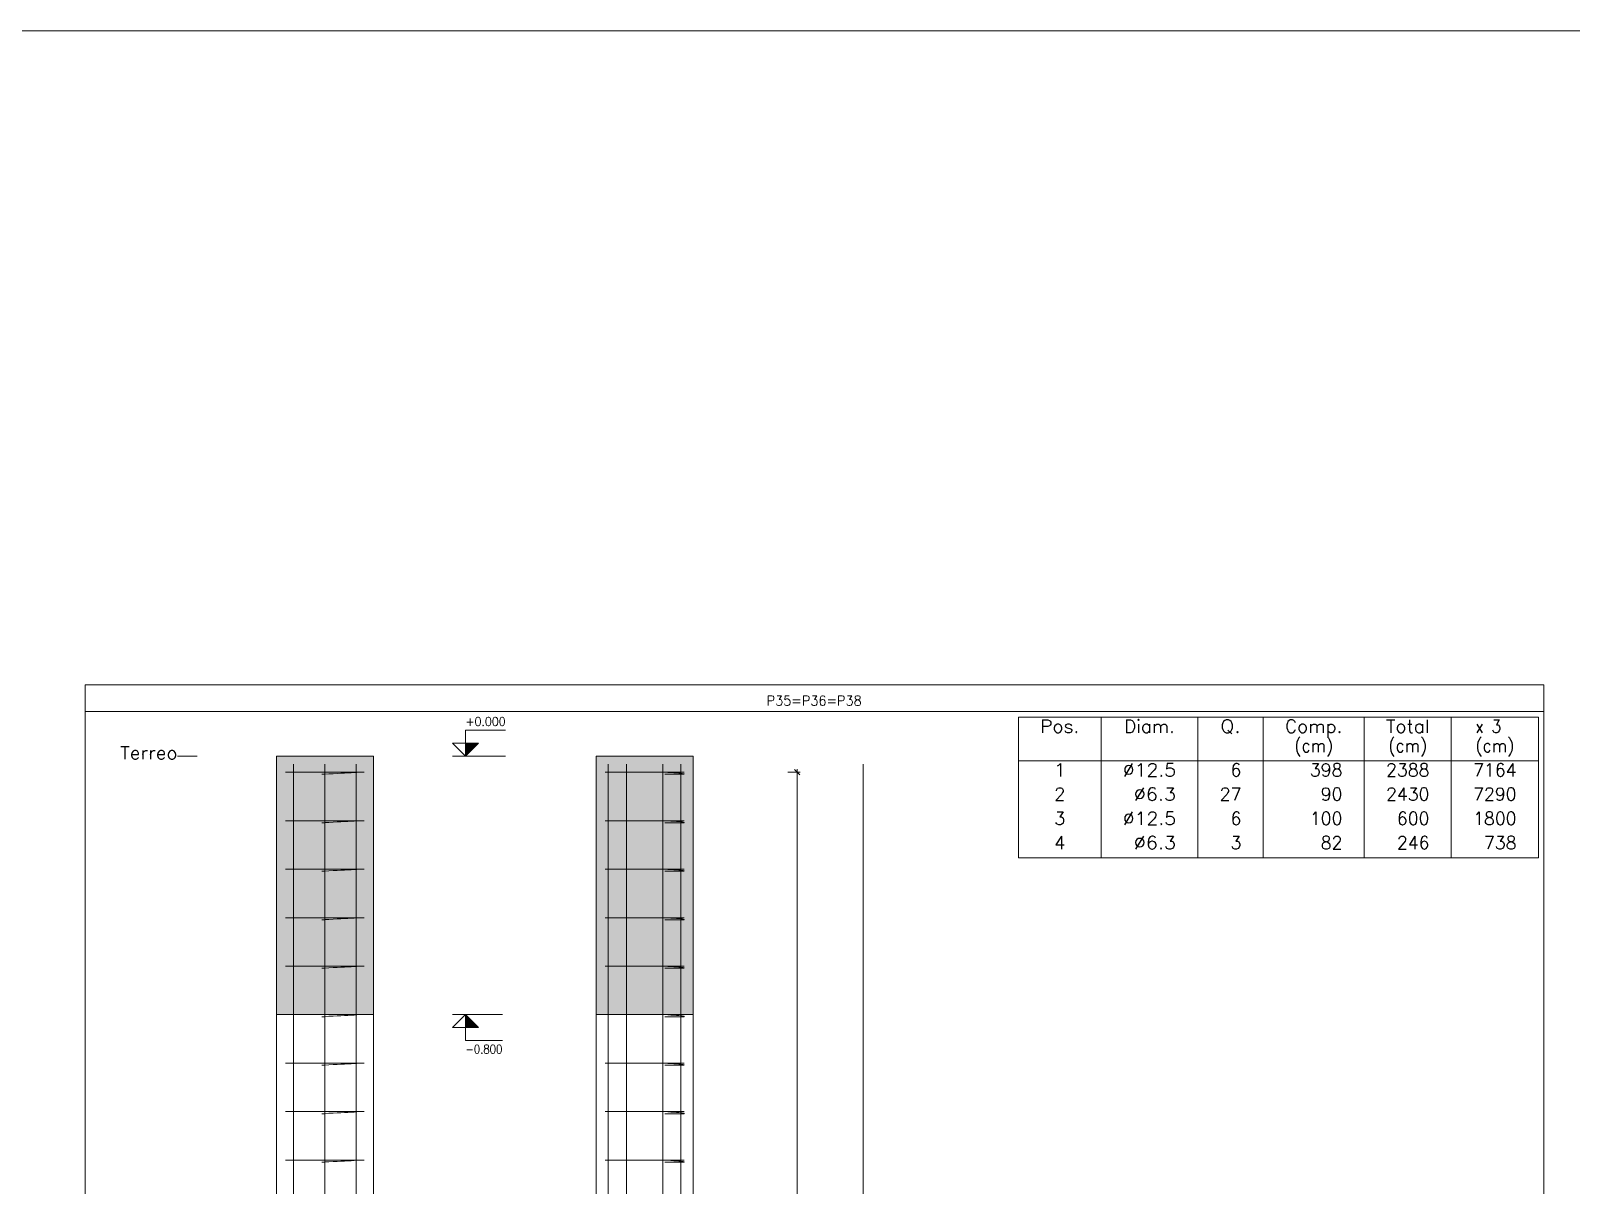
# Model space of a CAD drawing. Header units: metres. Extents: x 0 to 84, y 0 to 59.4.
# Drawn here: x 41.87 to 65.69, y 41.55 to 59.4 of the extents above; entities that cross this region are included whole.
import ezdxf
from ezdxf.enums import TextEntityAlignment as Align

# ---------------------------------------------------------------- set-up
doc = ezdxf.new("R2010")
doc.units = ezdxf.units.M
for name, color, linetype, lineweight in [('ARM_LONGITUDINAL_Ø12_5', 51, 'Continuous', 9), ('ARM_TRANSVERSAL_Ø6_3', 32, 'Continuous', 9), ('CORTE_COTAS', 122, 'Continuous', 0), ('CORTE_COTAS_DAS_LAJES', 151, 'Continuous', 0), ('CORTE_COTAS_DAS_PLANTAS', 151, 'Continuous', 0), ('CORTE_LINHAS_DA_TABELA_DE_DETALHE', 7, 'Continuous', 9), ('CORTE_LINHAS_DA_TABELA_DE_QUANTITATIVOS', 1, 'Continuous', 9), ('CORTE_NOMES_DAS_PLANTAS', 106, 'Continuous', 9), ('CORTE_PILAR_DE_CONCRETO', 1, 'Continuous', 9), ('CORTE_PISOS', 8, 'Continuous', 9), ('CORTE_TEXTOS_DA_TABELA_DE_QUANTITATIVOS', 1, 'Continuous', 9), ('CORTE_TITULO_DA_TABELA_DE_DETALHE', 106, 'Continuous', 9), ('QUAD_BORDA', 1, 'Continuous', 20), ('QUAD_LIMITES', 2, 'Continuous', 0)]:
    doc.layers.add(name, color=color, linetype=linetype, lineweight=lineweight)
doc.styles.add('CYPETXT', font='', dxfattribs={"height": 0.2})
doc.styles.get('CYPETXT').set_extended_font_data('romans')

msp = doc.modelspace()

# ---------------------------------------------------------------- hatches: boundary and pattern name
at = {"layer": 'CORTE_COTAS_DAS_LAJES'}
msp.add_hatch(color=256, dxfattribs=at).paths.add_polyline_path([(48.59584, 44.1834), (48.79584, 43.9834), (48.59584, 43.9834)], flags=0)
at = {"layer": 'CORTE_COTAS_DAS_PLANTAS'}
msp.add_hatch(color=256, dxfattribs=at).paths.add_polyline_path([(48.59584, 48.1834), (48.79584, 48.3834), (48.59584, 48.3834)], flags=0)
at = {"layer": 'CORTE_PISOS', "true_color": 0xdad7d3}
for points in [[(45.66984, 44.1834), (47.16984, 44.1834), (47.16984, 48.1834), (45.66984, 48.1834)], [(50.61534, 44.1834), (52.11534, 44.1834), (52.11534, 48.1834), (50.61534, 48.1834)]]:
    msp.add_hatch(color=254, dxfattribs=at).paths.add_polyline_path(points, flags=0)

# ---------------------------------------------------------------- linework, layer by layer
at = {"layer": 'ARM_LONGITUDINAL_Ø12_5'}
for points in [[(45.93291, 28.1834), (45.93291, 48.0584)], [(45.93291, 28.1834), (45.93291, 48.0584)], [(46.41984, 28.1834), (46.41984, 48.0584)], [(46.41984, 28.1834), (46.41984, 48.0584)], [(46.90676, 28.1834), (46.90676, 48.0584)], [(46.90676, 28.1834), (46.90676, 48.0584)], [(50.80309, 28.1834), (50.80309, 48.0584)], [(51.08421, 28.1834), (51.08421, 48.0584)], [(51.08421, 28.1834), (51.08421, 48.0584)], [(51.64646, 28.1834), (51.64646, 48.0584)], [(51.64646, 28.1834), (51.64646, 48.0584)], [(51.92759, 28.1834), (51.92759, 48.0584)], [(54.74684, 28.1834), (54.74684, 48.0584)]]:
    msp.add_lwpolyline(points, dxfattribs=at)
at = {"layer": 'ARM_TRANSVERSAL_Ø6_3'}
for points in [[(46.46684, 47.9334), (46.46566, 47.9334), (46.46218, 47.9334), (46.45658, 47.9334), (46.44914, 47.9334), (46.44023, 47.9334), (46.43029, 47.9334), (46.41984, 47.9334), (46.35615, 47.9334), (46.29317, 47.9334), (46.23157, 47.9334), (46.17203, 47.9334), (46.11521, 47.9334), (46.06173, 47.9334), (46.01217, 47.9334), (45.96708, 47.9334), (45.92694, 47.9334), (45.89221, 47.9334), (45.86326, 47.9334), (45.8404, 47.9334), (45.8239, 47.9334), (45.81392, 47.9334), (45.81059, 47.9334), (45.81392, 47.9334), (45.8239, 47.9334), (45.8404, 47.9334), (45.86326, 47.9334), (45.89221, 47.9334), (45.92694, 47.9334), (45.96708, 47.9334), (46.01217, 47.9334), (46.06173, 47.9334), (46.11521, 47.9334), (46.17203, 47.9334), (46.23157, 47.9334), (46.29317, 47.9334), (46.35615, 47.9334), (46.41984, 47.9334), (46.48352, 47.9334), (46.54651, 47.9334), (46.6081, 47.9334), (46.66764, 47.9334), (46.72446, 47.9334), (46.77794, 47.9334), (46.8275, 47.9334), (46.8726, 47.9334), (46.91273, 47.9334), (46.94746, 47.9334), (46.97641, 47.9334), (46.99927, 47.9334), (47.01577, 47.9334), (47.02575, 47.9334), (47.02909, 47.9334), (47.02575, 47.9334), (47.01577, 47.9334), (46.99927, 47.9334), (46.97641, 47.9334), (46.94746, 47.9334), (46.91273, 47.93053), (46.8726, 47.92767), (46.8275, 47.92481), (46.77794, 47.92194), (46.72446, 47.91908), (46.66764, 47.91622), (46.6081, 47.91335), (46.54651, 47.91049), (46.48352, 47.90763), (46.41984, 47.90476), (46.41984, 47.9019), (46.40938, 47.9019), (46.39944, 47.9019), (46.39053, 47.9019), (46.38309, 47.9019), (46.37749, 47.9019), (46.37401, 47.9019), (46.37284, 47.9019)], [(51.67759, 47.9334), (51.92759, 47.9334), (51.93804, 47.9334), (51.94798, 47.9334), (51.95689, 47.9334), (51.96433, 47.9334), (51.96993, 47.9334), (51.97341, 47.9334), (51.97459, 47.9334), (51.97125, 47.9334), (51.96127, 47.9334), (51.94477, 47.9334), (51.92191, 47.9334), (51.89296, 47.9334), (51.85823, 47.9334), (51.8181, 47.9334), (51.773, 47.9334), (51.72344, 47.9334), (51.66996, 47.9334), (51.61314, 47.9334), (51.5536, 47.9334), (51.49201, 47.9334), (51.42902, 47.9334), (51.36534, 47.9334), (51.30165, 47.9334), (51.23867, 47.9334), (51.17707, 47.9334), (51.11753, 47.9334), (51.06071, 47.9334), (51.00723, 47.9334), (50.95767, 47.9334), (50.91258, 47.9334), (50.87244, 47.9334), (50.83771, 47.9334), (50.80876, 47.9334), (50.7859, 47.9334), (50.7694, 47.9334), (50.75942, 47.9334), (50.75609, 47.9334), (50.75942, 47.9334), (50.7694, 47.9334), (50.7859, 47.9334), (50.80876, 47.9334), (50.83771, 47.9334), (50.87244, 47.9334), (50.91258, 47.9334), (50.95767, 47.9334), (51.00723, 47.9334), (51.06071, 47.9334), (51.11753, 47.9334), (51.17707, 47.9334), (51.23867, 47.9334), (51.30165, 47.9334), (51.36534, 47.9334), (51.42902, 47.9334), (51.49201, 47.9334), (51.5536, 47.9334), (51.61314, 47.9334), (51.66996, 47.9334), (51.72344, 47.93053), (51.773, 47.92767), (51.8181, 47.92481), (51.85823, 47.92194), (51.89296, 47.91908), (51.92191, 47.91622), (51.94477, 47.91335), (51.96127, 47.91049), (51.97125, 47.90763), (51.97459, 47.90476), (51.97459, 47.9019), (51.97341, 47.9019), (51.96993, 47.9019), (51.96433, 47.9019), (51.95689, 47.9019), (51.94798, 47.9019), (51.93804, 47.9019), (51.92759, 47.9019), (51.67759, 47.9019)], [(46.46684, 47.1834), (46.46566, 47.1834), (46.46218, 47.1834), (46.45658, 47.1834), (46.44914, 47.1834), (46.44023, 47.1834), (46.43029, 47.1834), (46.41984, 47.1834), (46.35615, 47.1834), (46.29317, 47.1834), (46.23157, 47.1834), (46.17203, 47.1834), (46.11521, 47.1834), (46.06173, 47.1834), (46.01217, 47.1834), (45.96708, 47.1834), (45.92694, 47.1834), (45.89221, 47.1834), (45.86326, 47.1834), (45.8404, 47.1834), (45.8239, 47.1834), (45.81392, 47.1834), (45.81059, 47.1834), (45.81392, 47.1834), (45.8239, 47.1834), (45.8404, 47.1834), (45.86326, 47.1834), (45.89221, 47.1834), (45.92694, 47.1834), (45.96708, 47.1834), (46.01217, 47.1834), (46.06173, 47.1834), (46.11521, 47.1834), (46.17203, 47.1834), (46.23157, 47.1834), (46.29317, 47.1834), (46.35615, 47.1834), (46.41984, 47.1834), (46.48352, 47.1834), (46.54651, 47.1834), (46.6081, 47.1834), (46.66764, 47.1834), (46.72446, 47.1834), (46.77794, 47.1834), (46.8275, 47.1834), (46.8726, 47.1834), (46.91273, 47.1834), (46.94746, 47.1834), (46.97641, 47.1834), (46.99927, 47.1834), (47.01577, 47.1834), (47.02575, 47.1834), (47.02909, 47.1834), (47.02575, 47.1834), (47.01577, 47.1834), (46.99927, 47.1834), (46.97641, 47.1834), (46.94746, 47.1834), (46.91273, 47.18053), (46.8726, 47.17767), (46.8275, 47.17481), (46.77794, 47.17194), (46.72446, 47.16908), (46.66764, 47.16622), (46.6081, 47.16335), (46.54651, 47.16049), (46.48352, 47.15763), (46.41984, 47.15476), (46.41984, 47.1519), (46.40938, 47.1519), (46.39944, 47.1519), (46.39053, 47.1519), (46.38309, 47.1519), (46.37749, 47.1519), (46.37401, 47.1519), (46.37284, 47.1519)], [(51.67759, 47.1834), (51.92759, 47.1834), (51.93804, 47.1834), (51.94798, 47.1834), (51.95689, 47.1834), (51.96433, 47.1834), (51.96993, 47.1834), (51.97341, 47.1834), (51.97459, 47.1834), (51.97125, 47.1834), (51.96127, 47.1834), (51.94477, 47.1834), (51.92191, 47.1834), (51.89296, 47.1834), (51.85823, 47.1834), (51.8181, 47.1834), (51.773, 47.1834), (51.72344, 47.1834), (51.66996, 47.1834), (51.61314, 47.1834), (51.5536, 47.1834), (51.49201, 47.1834), (51.42902, 47.1834), (51.36534, 47.1834), (51.30165, 47.1834), (51.23867, 47.1834), (51.17707, 47.1834), (51.11753, 47.1834), (51.06071, 47.1834), (51.00723, 47.1834), (50.95767, 47.1834), (50.91258, 47.1834), (50.87244, 47.1834), (50.83771, 47.1834), (50.80876, 47.1834), (50.7859, 47.1834), (50.7694, 47.1834), (50.75942, 47.1834), (50.75609, 47.1834), (50.75942, 47.1834), (50.7694, 47.1834), (50.7859, 47.1834), (50.80876, 47.1834), (50.83771, 47.1834), (50.87244, 47.1834), (50.91258, 47.1834), (50.95767, 47.1834), (51.00723, 47.1834), (51.06071, 47.1834), (51.11753, 47.1834), (51.17707, 47.1834), (51.23867, 47.1834), (51.30165, 47.1834), (51.36534, 47.1834), (51.42902, 47.1834), (51.49201, 47.1834), (51.5536, 47.1834), (51.61314, 47.1834), (51.66996, 47.1834), (51.72344, 47.18053), (51.773, 47.17767), (51.8181, 47.17481), (51.85823, 47.17194), (51.89296, 47.16908), (51.92191, 47.16622), (51.94477, 47.16335), (51.96127, 47.16049), (51.97125, 47.15763), (51.97459, 47.15476), (51.97459, 47.1519), (51.97341, 47.1519), (51.96993, 47.1519), (51.96433, 47.1519), (51.95689, 47.1519), (51.94798, 47.1519), (51.93804, 47.1519), (51.92759, 47.1519), (51.67759, 47.1519)], [(46.46684, 46.4334), (46.46566, 46.4334), (46.46218, 46.4334), (46.45658, 46.4334), (46.44914, 46.4334), (46.44023, 46.4334), (46.43029, 46.4334), (46.41984, 46.4334), (46.35615, 46.4334), (46.29317, 46.4334), (46.23157, 46.4334), (46.17203, 46.4334), (46.11521, 46.4334), (46.06173, 46.4334), (46.01217, 46.4334), (45.96708, 46.4334), (45.92694, 46.4334), (45.89221, 46.4334), (45.86326, 46.4334), (45.8404, 46.4334), (45.8239, 46.4334), (45.81392, 46.4334), (45.81059, 46.4334), (45.81392, 46.4334), (45.8239, 46.4334), (45.8404, 46.4334), (45.86326, 46.4334), (45.89221, 46.4334), (45.92694, 46.4334), (45.96708, 46.4334), (46.01217, 46.4334), (46.06173, 46.4334), (46.11521, 46.4334), (46.17203, 46.4334), (46.23157, 46.4334), (46.29317, 46.4334), (46.35615, 46.4334), (46.41984, 46.4334), (46.48352, 46.4334), (46.54651, 46.4334), (46.6081, 46.4334), (46.66764, 46.4334), (46.72446, 46.4334), (46.77794, 46.4334), (46.8275, 46.4334), (46.8726, 46.4334), (46.91273, 46.4334), (46.94746, 46.4334), (46.97641, 46.4334), (46.99927, 46.4334), (47.01577, 46.4334), (47.02575, 46.4334), (47.02909, 46.4334), (47.02575, 46.4334), (47.01577, 46.4334), (46.99927, 46.4334), (46.97641, 46.4334), (46.94746, 46.4334), (46.91273, 46.43053), (46.8726, 46.42767), (46.8275, 46.42481), (46.77794, 46.42194), (46.72446, 46.41908), (46.66764, 46.41622), (46.6081, 46.41335), (46.54651, 46.41049), (46.48352, 46.40763), (46.41984, 46.40476), (46.41984, 46.4019), (46.40938, 46.4019), (46.39944, 46.4019), (46.39053, 46.4019), (46.38309, 46.4019), (46.37749, 46.4019), (46.37401, 46.4019), (46.37284, 46.4019)], [(51.67759, 46.4334), (51.92759, 46.4334), (51.93804, 46.4334), (51.94798, 46.4334), (51.95689, 46.4334), (51.96433, 46.4334), (51.96993, 46.4334), (51.97341, 46.4334), (51.97459, 46.4334), (51.97125, 46.4334), (51.96127, 46.4334), (51.94477, 46.4334), (51.92191, 46.4334), (51.89296, 46.4334), (51.85823, 46.4334), (51.8181, 46.4334), (51.773, 46.4334), (51.72344, 46.4334), (51.66996, 46.4334), (51.61314, 46.4334), (51.5536, 46.4334), (51.49201, 46.4334), (51.42902, 46.4334), (51.36534, 46.4334), (51.30165, 46.4334), (51.23867, 46.4334), (51.17707, 46.4334), (51.11753, 46.4334), (51.06071, 46.4334), (51.00723, 46.4334), (50.95767, 46.4334), (50.91258, 46.4334), (50.87244, 46.4334), (50.83771, 46.4334), (50.80876, 46.4334), (50.7859, 46.4334), (50.7694, 46.4334), (50.75942, 46.4334), (50.75609, 46.4334), (50.75942, 46.4334), (50.7694, 46.4334), (50.7859, 46.4334), (50.80876, 46.4334), (50.83771, 46.4334), (50.87244, 46.4334), (50.91258, 46.4334), (50.95767, 46.4334), (51.00723, 46.4334), (51.06071, 46.4334), (51.11753, 46.4334), (51.17707, 46.4334), (51.23867, 46.4334), (51.30165, 46.4334), (51.36534, 46.4334), (51.42902, 46.4334), (51.49201, 46.4334), (51.5536, 46.4334), (51.61314, 46.4334), (51.66996, 46.4334), (51.72344, 46.43053), (51.773, 46.42767), (51.8181, 46.42481), (51.85823, 46.42194), (51.89296, 46.41908), (51.92191, 46.41622), (51.94477, 46.41335), (51.96127, 46.41049), (51.97125, 46.40763), (51.97459, 46.40476), (51.97459, 46.4019), (51.97341, 46.4019), (51.96993, 46.4019), (51.96433, 46.4019), (51.95689, 46.4019), (51.94798, 46.4019), (51.93804, 46.4019), (51.92759, 46.4019), (51.67759, 46.4019)], [(46.46684, 45.6834), (46.46566, 45.6834), (46.46218, 45.6834), (46.45658, 45.6834), (46.44914, 45.6834), (46.44023, 45.6834), (46.43029, 45.6834), (46.41984, 45.6834), (46.35615, 45.6834), (46.29317, 45.6834), (46.23157, 45.6834), (46.17203, 45.6834), (46.11521, 45.6834), (46.06173, 45.6834), (46.01217, 45.6834), (45.96708, 45.6834), (45.92694, 45.6834), (45.89221, 45.6834), (45.86326, 45.6834), (45.8404, 45.6834), (45.8239, 45.6834), (45.81392, 45.6834), (45.81059, 45.6834), (45.81392, 45.6834), (45.8239, 45.6834), (45.8404, 45.6834), (45.86326, 45.6834), (45.89221, 45.6834), (45.92694, 45.6834), (45.96708, 45.6834), (46.01217, 45.6834), (46.06173, 45.6834), (46.11521, 45.6834), (46.17203, 45.6834), (46.23157, 45.6834), (46.29317, 45.6834), (46.35615, 45.6834), (46.41984, 45.6834), (46.48352, 45.6834), (46.54651, 45.6834), (46.6081, 45.6834), (46.66764, 45.6834), (46.72446, 45.6834), (46.77794, 45.6834), (46.8275, 45.6834), (46.8726, 45.6834), (46.91273, 45.6834), (46.94746, 45.6834), (46.97641, 45.6834), (46.99927, 45.6834), (47.01577, 45.6834), (47.02575, 45.6834), (47.02909, 45.6834), (47.02575, 45.6834), (47.01577, 45.6834), (46.99927, 45.6834), (46.97641, 45.6834), (46.94746, 45.6834), (46.91273, 45.68053), (46.8726, 45.67767), (46.8275, 45.67481), (46.77794, 45.67194), (46.72446, 45.66908), (46.66764, 45.66622), (46.6081, 45.66335), (46.54651, 45.66049), (46.48352, 45.65763), (46.41984, 45.65476), (46.41984, 45.6519), (46.40938, 45.6519), (46.39944, 45.6519), (46.39053, 45.6519), (46.38309, 45.6519), (46.37749, 45.6519), (46.37401, 45.6519), (46.37284, 45.6519)], [(51.67759, 45.6834), (51.92759, 45.6834), (51.93804, 45.6834), (51.94798, 45.6834), (51.95689, 45.6834), (51.96433, 45.6834), (51.96993, 45.6834), (51.97341, 45.6834), (51.97459, 45.6834), (51.97125, 45.6834), (51.96127, 45.6834), (51.94477, 45.6834), (51.92191, 45.6834), (51.89296, 45.6834), (51.85823, 45.6834), (51.8181, 45.6834), (51.773, 45.6834), (51.72344, 45.6834), (51.66996, 45.6834), (51.61314, 45.6834), (51.5536, 45.6834), (51.49201, 45.6834), (51.42902, 45.6834), (51.36534, 45.6834), (51.30165, 45.6834), (51.23867, 45.6834), (51.17707, 45.6834), (51.11753, 45.6834), (51.06071, 45.6834), (51.00723, 45.6834), (50.95767, 45.6834), (50.91258, 45.6834), (50.87244, 45.6834), (50.83771, 45.6834), (50.80876, 45.6834), (50.7859, 45.6834), (50.7694, 45.6834), (50.75942, 45.6834), (50.75609, 45.6834), (50.75942, 45.6834), (50.7694, 45.6834), (50.7859, 45.6834), (50.80876, 45.6834), (50.83771, 45.6834), (50.87244, 45.6834), (50.91258, 45.6834), (50.95767, 45.6834), (51.00723, 45.6834), (51.06071, 45.6834), (51.11753, 45.6834), (51.17707, 45.6834), (51.23867, 45.6834), (51.30165, 45.6834), (51.36534, 45.6834), (51.42902, 45.6834), (51.49201, 45.6834), (51.5536, 45.6834), (51.61314, 45.6834), (51.66996, 45.6834), (51.72344, 45.68053), (51.773, 45.67767), (51.8181, 45.67481), (51.85823, 45.67194), (51.89296, 45.66908), (51.92191, 45.66622), (51.94477, 45.66335), (51.96127, 45.66049), (51.97125, 45.65763), (51.97459, 45.65476), (51.97459, 45.6519), (51.97341, 45.6519), (51.96993, 45.6519), (51.96433, 45.6519), (51.95689, 45.6519), (51.94798, 45.6519), (51.93804, 45.6519), (51.92759, 45.6519), (51.67759, 45.6519)], [(46.46684, 44.9334), (46.46566, 44.9334), (46.46218, 44.9334), (46.45658, 44.9334), (46.44914, 44.9334), (46.44023, 44.9334), (46.43029, 44.9334), (46.41984, 44.9334), (46.35615, 44.9334), (46.29317, 44.9334), (46.23157, 44.9334), (46.17203, 44.9334), (46.11521, 44.9334), (46.06173, 44.9334), (46.01217, 44.9334), (45.96708, 44.9334), (45.92694, 44.9334), (45.89221, 44.9334), (45.86326, 44.9334), (45.8404, 44.9334), (45.8239, 44.9334), (45.81392, 44.9334), (45.81059, 44.9334), (45.81392, 44.9334), (45.8239, 44.9334), (45.8404, 44.9334), (45.86326, 44.9334), (45.89221, 44.9334), (45.92694, 44.9334), (45.96708, 44.9334), (46.01217, 44.9334), (46.06173, 44.9334), (46.11521, 44.9334), (46.17203, 44.9334), (46.23157, 44.9334), (46.29317, 44.9334), (46.35615, 44.9334), (46.41984, 44.9334), (46.48352, 44.9334), (46.54651, 44.9334), (46.6081, 44.9334), (46.66764, 44.9334), (46.72446, 44.9334), (46.77794, 44.9334), (46.8275, 44.9334), (46.8726, 44.9334), (46.91273, 44.9334), (46.94746, 44.9334), (46.97641, 44.9334), (46.99927, 44.9334), (47.01577, 44.9334), (47.02575, 44.9334), (47.02909, 44.9334), (47.02575, 44.9334), (47.01577, 44.9334), (46.99927, 44.9334), (46.97641, 44.9334), (46.94746, 44.9334), (46.91273, 44.93053), (46.8726, 44.92767), (46.8275, 44.92481), (46.77794, 44.92194), (46.72446, 44.91908), (46.66764, 44.91622), (46.6081, 44.91335), (46.54651, 44.91049), (46.48352, 44.90763), (46.41984, 44.90476), (46.41984, 44.9019), (46.40938, 44.9019), (46.39944, 44.9019), (46.39053, 44.9019), (46.38309, 44.9019), (46.37749, 44.9019), (46.37401, 44.9019), (46.37284, 44.9019)], [(51.67759, 44.9334), (51.92759, 44.9334), (51.93804, 44.9334), (51.94798, 44.9334), (51.95689, 44.9334), (51.96433, 44.9334), (51.96993, 44.9334), (51.97341, 44.9334), (51.97459, 44.9334), (51.97125, 44.9334), (51.96127, 44.9334), (51.94477, 44.9334), (51.92191, 44.9334), (51.89296, 44.9334), (51.85823, 44.9334), (51.8181, 44.9334), (51.773, 44.9334), (51.72344, 44.9334), (51.66996, 44.9334), (51.61314, 44.9334), (51.5536, 44.9334), (51.49201, 44.9334), (51.42902, 44.9334), (51.36534, 44.9334), (51.30165, 44.9334), (51.23867, 44.9334), (51.17707, 44.9334), (51.11753, 44.9334), (51.06071, 44.9334), (51.00723, 44.9334), (50.95767, 44.9334), (50.91258, 44.9334), (50.87244, 44.9334), (50.83771, 44.9334), (50.80876, 44.9334), (50.7859, 44.9334), (50.7694, 44.9334), (50.75942, 44.9334), (50.75609, 44.9334), (50.75942, 44.9334), (50.7694, 44.9334), (50.7859, 44.9334), (50.80876, 44.9334), (50.83771, 44.9334), (50.87244, 44.9334), (50.91258, 44.9334), (50.95767, 44.9334), (51.00723, 44.9334), (51.06071, 44.9334), (51.11753, 44.9334), (51.17707, 44.9334), (51.23867, 44.9334), (51.30165, 44.9334), (51.36534, 44.9334), (51.42902, 44.9334), (51.49201, 44.9334), (51.5536, 44.9334), (51.61314, 44.9334), (51.66996, 44.9334), (51.72344, 44.93053), (51.773, 44.92767), (51.8181, 44.92481), (51.85823, 44.92194), (51.89296, 44.91908), (51.92191, 44.91622), (51.94477, 44.91335), (51.96127, 44.91049), (51.97125, 44.90763), (51.97459, 44.90476), (51.97459, 44.9019), (51.97341, 44.9019), (51.96993, 44.9019), (51.96433, 44.9019), (51.95689, 44.9019), (51.94798, 44.9019), (51.93804, 44.9019), (51.92759, 44.9019), (51.67759, 44.9019)], [(46.46684, 44.1834), (46.46566, 44.1834), (46.46218, 44.1834), (46.45658, 44.1834), (46.44914, 44.1834), (46.44023, 44.1834), (46.43029, 44.1834), (46.41984, 44.1834), (46.35615, 44.1834), (46.29317, 44.1834), (46.23157, 44.1834), (46.17203, 44.1834), (46.11521, 44.1834), (46.06173, 44.1834), (46.01217, 44.1834), (45.96708, 44.1834), (45.92694, 44.1834), (45.89221, 44.1834), (45.86326, 44.1834), (45.8404, 44.1834), (45.8239, 44.1834), (45.81392, 44.1834), (45.81059, 44.1834), (45.81392, 44.1834), (45.8239, 44.1834), (45.8404, 44.1834), (45.86326, 44.1834), (45.89221, 44.1834), (45.92694, 44.1834), (45.96708, 44.1834), (46.01217, 44.1834), (46.06173, 44.1834), (46.11521, 44.1834), (46.17203, 44.1834), (46.23157, 44.1834), (46.29317, 44.1834), (46.35615, 44.1834), (46.41984, 44.1834), (46.48352, 44.1834), (46.54651, 44.1834), (46.6081, 44.1834), (46.66764, 44.1834), (46.72446, 44.1834), (46.77794, 44.1834), (46.8275, 44.1834), (46.8726, 44.1834), (46.91273, 44.1834), (46.94746, 44.1834), (46.97641, 44.1834), (46.99927, 44.1834), (47.01577, 44.1834), (47.02575, 44.1834), (47.02909, 44.1834), (47.02575, 44.1834), (47.01577, 44.1834), (46.99927, 44.1834), (46.97641, 44.1834), (46.94746, 44.1834), (46.91273, 44.18053), (46.8726, 44.17767), (46.8275, 44.17481), (46.77794, 44.17194), (46.72446, 44.16908), (46.66764, 44.16622), (46.6081, 44.16335), (46.54651, 44.16049), (46.48352, 44.15763), (46.41984, 44.15476), (46.41984, 44.1519), (46.40938, 44.1519), (46.39944, 44.1519), (46.39053, 44.1519), (46.38309, 44.1519), (46.37749, 44.1519), (46.37401, 44.1519), (46.37284, 44.1519)], [(51.67759, 44.1834), (51.92759, 44.1834), (51.93804, 44.1834), (51.94798, 44.1834), (51.95689, 44.1834), (51.96433, 44.1834), (51.96993, 44.1834), (51.97341, 44.1834), (51.97459, 44.1834), (51.97125, 44.1834), (51.96127, 44.1834), (51.94477, 44.1834), (51.92191, 44.1834), (51.89296, 44.1834), (51.85823, 44.1834), (51.8181, 44.1834), (51.773, 44.1834), (51.72344, 44.1834), (51.66996, 44.1834), (51.61314, 44.1834), (51.5536, 44.1834), (51.49201, 44.1834), (51.42902, 44.1834), (51.36534, 44.1834), (51.30165, 44.1834), (51.23867, 44.1834), (51.17707, 44.1834), (51.11753, 44.1834), (51.06071, 44.1834), (51.00723, 44.1834), (50.95767, 44.1834), (50.91258, 44.1834), (50.87244, 44.1834), (50.83771, 44.1834), (50.80876, 44.1834), (50.7859, 44.1834), (50.7694, 44.1834), (50.75942, 44.1834), (50.75609, 44.1834), (50.75942, 44.1834), (50.7694, 44.1834), (50.7859, 44.1834), (50.80876, 44.1834), (50.83771, 44.1834), (50.87244, 44.1834), (50.91258, 44.1834), (50.95767, 44.1834), (51.00723, 44.1834), (51.06071, 44.1834), (51.11753, 44.1834), (51.17707, 44.1834), (51.23867, 44.1834), (51.30165, 44.1834), (51.36534, 44.1834), (51.42902, 44.1834), (51.49201, 44.1834), (51.5536, 44.1834), (51.61314, 44.1834), (51.66996, 44.1834), (51.72344, 44.18053), (51.773, 44.17767), (51.8181, 44.17481), (51.85823, 44.17194), (51.89296, 44.16908), (51.92191, 44.16622), (51.94477, 44.16335), (51.96127, 44.16049), (51.97125, 44.15763), (51.97459, 44.15476), (51.97459, 44.1519), (51.97341, 44.1519), (51.96993, 44.1519), (51.96433, 44.1519), (51.95689, 44.1519), (51.94798, 44.1519), (51.93804, 44.1519), (51.92759, 44.1519), (51.67759, 44.1519)], [(46.46684, 43.4334), (46.46566, 43.4334), (46.46218, 43.4334), (46.45658, 43.4334), (46.44914, 43.4334), (46.44023, 43.4334), (46.43029, 43.4334), (46.41984, 43.4334), (46.35615, 43.4334), (46.29317, 43.4334), (46.23157, 43.4334), (46.17203, 43.4334), (46.11521, 43.4334), (46.06173, 43.4334), (46.01217, 43.4334), (45.96708, 43.4334), (45.92694, 43.4334), (45.89221, 43.4334), (45.86326, 43.4334), (45.8404, 43.4334), (45.8239, 43.4334), (45.81392, 43.4334), (45.81059, 43.4334), (45.81392, 43.4334), (45.8239, 43.4334), (45.8404, 43.4334), (45.86326, 43.4334), (45.89221, 43.4334), (45.92694, 43.4334), (45.96708, 43.4334), (46.01217, 43.4334), (46.06173, 43.4334), (46.11521, 43.4334), (46.17203, 43.4334), (46.23157, 43.4334), (46.29317, 43.4334), (46.35615, 43.4334), (46.41984, 43.4334), (46.48352, 43.4334), (46.54651, 43.4334), (46.6081, 43.4334), (46.66764, 43.4334), (46.72446, 43.4334), (46.77794, 43.4334), (46.8275, 43.4334), (46.8726, 43.4334), (46.91273, 43.4334), (46.94746, 43.4334), (46.97641, 43.4334), (46.99927, 43.4334), (47.01577, 43.4334), (47.02575, 43.4334), (47.02909, 43.4334), (47.02575, 43.4334), (47.01577, 43.4334), (46.99927, 43.4334), (46.97641, 43.4334), (46.94746, 43.4334), (46.91273, 43.43053), (46.8726, 43.42767), (46.8275, 43.42481), (46.77794, 43.42194), (46.72446, 43.41908), (46.66764, 43.41622), (46.6081, 43.41335), (46.54651, 43.41049), (46.48352, 43.40763), (46.41984, 43.40476), (46.41984, 43.4019), (46.40938, 43.4019), (46.39944, 43.4019), (46.39053, 43.4019), (46.38309, 43.4019), (46.37749, 43.4019), (46.37401, 43.4019), (46.37284, 43.4019)], [(51.67759, 43.4334), (51.92759, 43.4334), (51.93804, 43.4334), (51.94798, 43.4334), (51.95689, 43.4334), (51.96433, 43.4334), (51.96993, 43.4334), (51.97341, 43.4334), (51.97459, 43.4334), (51.97125, 43.4334), (51.96127, 43.4334), (51.94477, 43.4334), (51.92191, 43.4334), (51.89296, 43.4334), (51.85823, 43.4334), (51.8181, 43.4334), (51.773, 43.4334), (51.72344, 43.4334), (51.66996, 43.4334), (51.61314, 43.4334), (51.5536, 43.4334), (51.49201, 43.4334), (51.42902, 43.4334), (51.36534, 43.4334), (51.30165, 43.4334), (51.23867, 43.4334), (51.17707, 43.4334), (51.11753, 43.4334), (51.06071, 43.4334), (51.00723, 43.4334), (50.95767, 43.4334), (50.91258, 43.4334), (50.87244, 43.4334), (50.83771, 43.4334), (50.80876, 43.4334), (50.7859, 43.4334), (50.7694, 43.4334), (50.75942, 43.4334), (50.75609, 43.4334), (50.75942, 43.4334), (50.7694, 43.4334), (50.7859, 43.4334), (50.80876, 43.4334), (50.83771, 43.4334), (50.87244, 43.4334), (50.91258, 43.4334), (50.95767, 43.4334), (51.00723, 43.4334), (51.06071, 43.4334), (51.11753, 43.4334), (51.17707, 43.4334), (51.23867, 43.4334), (51.30165, 43.4334), (51.36534, 43.4334), (51.42902, 43.4334), (51.49201, 43.4334), (51.5536, 43.4334), (51.61314, 43.4334), (51.66996, 43.4334), (51.72344, 43.43053), (51.773, 43.42767), (51.8181, 43.42481), (51.85823, 43.42194), (51.89296, 43.41908), (51.92191, 43.41622), (51.94477, 43.41335), (51.96127, 43.41049), (51.97125, 43.40763), (51.97459, 43.40476), (51.97459, 43.4019), (51.97341, 43.4019), (51.96993, 43.4019), (51.96433, 43.4019), (51.95689, 43.4019), (51.94798, 43.4019), (51.93804, 43.4019), (51.92759, 43.4019), (51.67759, 43.4019)], [(46.46684, 42.6834), (46.46566, 42.6834), (46.46218, 42.6834), (46.45658, 42.6834), (46.44914, 42.6834), (46.44023, 42.6834), (46.43029, 42.6834), (46.41984, 42.6834), (46.35615, 42.6834), (46.29317, 42.6834), (46.23157, 42.6834), (46.17203, 42.6834), (46.11521, 42.6834), (46.06173, 42.6834), (46.01217, 42.6834), (45.96708, 42.6834), (45.92694, 42.6834), (45.89221, 42.6834), (45.86326, 42.6834), (45.8404, 42.6834), (45.8239, 42.6834), (45.81392, 42.6834), (45.81059, 42.6834), (45.81392, 42.6834), (45.8239, 42.6834), (45.8404, 42.6834), (45.86326, 42.6834), (45.89221, 42.6834), (45.92694, 42.6834), (45.96708, 42.6834), (46.01217, 42.6834), (46.06173, 42.6834), (46.11521, 42.6834), (46.17203, 42.6834), (46.23157, 42.6834), (46.29317, 42.6834), (46.35615, 42.6834), (46.41984, 42.6834), (46.48352, 42.6834), (46.54651, 42.6834), (46.6081, 42.6834), (46.66764, 42.6834), (46.72446, 42.6834), (46.77794, 42.6834), (46.8275, 42.6834), (46.8726, 42.6834), (46.91273, 42.6834), (46.94746, 42.6834), (46.97641, 42.6834), (46.99927, 42.6834), (47.01577, 42.6834), (47.02575, 42.6834), (47.02909, 42.6834), (47.02575, 42.6834), (47.01577, 42.6834), (46.99927, 42.6834), (46.97641, 42.6834), (46.94746, 42.6834), (46.91273, 42.68053), (46.8726, 42.67767), (46.8275, 42.67481), (46.77794, 42.67194), (46.72446, 42.66908), (46.66764, 42.66622), (46.6081, 42.66335), (46.54651, 42.66049), (46.48352, 42.65763), (46.41984, 42.65476), (46.41984, 42.6519), (46.40938, 42.6519), (46.39944, 42.6519), (46.39053, 42.6519), (46.38309, 42.6519), (46.37749, 42.6519), (46.37401, 42.6519), (46.37284, 42.6519)], [(51.67759, 42.6834), (51.92759, 42.6834), (51.93804, 42.6834), (51.94798, 42.6834), (51.95689, 42.6834), (51.96433, 42.6834), (51.96993, 42.6834), (51.97341, 42.6834), (51.97459, 42.6834), (51.97125, 42.6834), (51.96127, 42.6834), (51.94477, 42.6834), (51.92191, 42.6834), (51.89296, 42.6834), (51.85823, 42.6834), (51.8181, 42.6834), (51.773, 42.6834), (51.72344, 42.6834), (51.66996, 42.6834), (51.61314, 42.6834), (51.5536, 42.6834), (51.49201, 42.6834), (51.42902, 42.6834), (51.36534, 42.6834), (51.30165, 42.6834), (51.23867, 42.6834), (51.17707, 42.6834), (51.11753, 42.6834), (51.06071, 42.6834), (51.00723, 42.6834), (50.95767, 42.6834), (50.91258, 42.6834), (50.87244, 42.6834), (50.83771, 42.6834), (50.80876, 42.6834), (50.7859, 42.6834), (50.7694, 42.6834), (50.75942, 42.6834), (50.75609, 42.6834), (50.75942, 42.6834), (50.7694, 42.6834), (50.7859, 42.6834), (50.80876, 42.6834), (50.83771, 42.6834), (50.87244, 42.6834), (50.91258, 42.6834), (50.95767, 42.6834), (51.00723, 42.6834), (51.06071, 42.6834), (51.11753, 42.6834), (51.17707, 42.6834), (51.23867, 42.6834), (51.30165, 42.6834), (51.36534, 42.6834), (51.42902, 42.6834), (51.49201, 42.6834), (51.5536, 42.6834), (51.61314, 42.6834), (51.66996, 42.6834), (51.72344, 42.68053), (51.773, 42.67767), (51.8181, 42.67481), (51.85823, 42.67194), (51.89296, 42.66908), (51.92191, 42.66622), (51.94477, 42.66335), (51.96127, 42.66049), (51.97125, 42.65763), (51.97459, 42.65476), (51.97459, 42.6519), (51.97341, 42.6519), (51.96993, 42.6519), (51.96433, 42.6519), (51.95689, 42.6519), (51.94798, 42.6519), (51.93804, 42.6519), (51.92759, 42.6519), (51.67759, 42.6519)], [(46.46684, 41.9334), (46.46566, 41.9334), (46.46218, 41.9334), (46.45658, 41.9334), (46.44914, 41.9334), (46.44023, 41.9334), (46.43029, 41.9334), (46.41984, 41.9334), (46.35615, 41.9334), (46.29317, 41.9334), (46.23157, 41.9334), (46.17203, 41.9334), (46.11521, 41.9334), (46.06173, 41.9334), (46.01217, 41.9334), (45.96708, 41.9334), (45.92694, 41.9334), (45.89221, 41.9334), (45.86326, 41.9334), (45.8404, 41.9334), (45.8239, 41.9334), (45.81392, 41.9334), (45.81059, 41.9334), (45.81392, 41.9334), (45.8239, 41.9334), (45.8404, 41.9334), (45.86326, 41.9334), (45.89221, 41.9334), (45.92694, 41.9334), (45.96708, 41.9334), (46.01217, 41.9334), (46.06173, 41.9334), (46.11521, 41.9334), (46.17203, 41.9334), (46.23157, 41.9334), (46.29317, 41.9334), (46.35615, 41.9334), (46.41984, 41.9334), (46.48352, 41.9334), (46.54651, 41.9334), (46.6081, 41.9334), (46.66764, 41.9334), (46.72446, 41.9334), (46.77794, 41.9334), (46.8275, 41.9334), (46.8726, 41.9334), (46.91273, 41.9334), (46.94746, 41.9334), (46.97641, 41.9334), (46.99927, 41.9334), (47.01577, 41.9334), (47.02575, 41.9334), (47.02909, 41.9334), (47.02575, 41.9334), (47.01577, 41.9334), (46.99927, 41.9334), (46.97641, 41.9334), (46.94746, 41.9334), (46.91273, 41.93053), (46.8726, 41.92767), (46.8275, 41.92481), (46.77794, 41.92194), (46.72446, 41.91908), (46.66764, 41.91622), (46.6081, 41.91335), (46.54651, 41.91049), (46.48352, 41.90763), (46.41984, 41.90476), (46.41984, 41.9019), (46.40938, 41.9019), (46.39944, 41.9019), (46.39053, 41.9019), (46.38309, 41.9019), (46.37749, 41.9019), (46.37401, 41.9019), (46.37284, 41.9019)], [(51.67759, 41.9334), (51.92759, 41.9334), (51.93804, 41.9334), (51.94798, 41.9334), (51.95689, 41.9334), (51.96433, 41.9334), (51.96993, 41.9334), (51.97341, 41.9334), (51.97459, 41.9334), (51.97125, 41.9334), (51.96127, 41.9334), (51.94477, 41.9334), (51.92191, 41.9334), (51.89296, 41.9334), (51.85823, 41.9334), (51.8181, 41.9334), (51.773, 41.9334), (51.72344, 41.9334), (51.66996, 41.9334), (51.61314, 41.9334), (51.5536, 41.9334), (51.49201, 41.9334), (51.42902, 41.9334), (51.36534, 41.9334), (51.30165, 41.9334), (51.23867, 41.9334), (51.17707, 41.9334), (51.11753, 41.9334), (51.06071, 41.9334), (51.00723, 41.9334), (50.95767, 41.9334), (50.91258, 41.9334), (50.87244, 41.9334), (50.83771, 41.9334), (50.80876, 41.9334), (50.7859, 41.9334), (50.7694, 41.9334), (50.75942, 41.9334), (50.75609, 41.9334), (50.75942, 41.9334), (50.7694, 41.9334), (50.7859, 41.9334), (50.80876, 41.9334), (50.83771, 41.9334), (50.87244, 41.9334), (50.91258, 41.9334), (50.95767, 41.9334), (51.00723, 41.9334), (51.06071, 41.9334), (51.11753, 41.9334), (51.17707, 41.9334), (51.23867, 41.9334), (51.30165, 41.9334), (51.36534, 41.9334), (51.42902, 41.9334), (51.49201, 41.9334), (51.5536, 41.9334), (51.61314, 41.9334), (51.66996, 41.9334), (51.72344, 41.93053), (51.773, 41.92767), (51.8181, 41.92481), (51.85823, 41.92194), (51.89296, 41.91908), (51.92191, 41.91622), (51.94477, 41.91335), (51.96127, 41.91049), (51.97125, 41.90763), (51.97459, 41.90476), (51.97459, 41.9019), (51.97341, 41.9019), (51.96993, 41.9019), (51.96433, 41.9019), (51.95689, 41.9019), (51.94798, 41.9019), (51.93804, 41.9019), (51.92759, 41.9019), (51.67759, 41.9019)]]:
    msp.add_lwpolyline(points, dxfattribs=at)
at = {"layer": 'CORTE_COTAS'}
for p, q in [((53.58084, 47.9334), (53.77284, 47.9334)), ((53.76484, 47.8934), (53.68484, 47.9734)), ((53.72484, 47.9334), (53.72484, 47.9814)), ((53.72484, 28.4334), (53.72484, 47.9334))]:
    msp.add_line(p, q, dxfattribs=at)
at = {"layer": 'CORTE_COTAS_DAS_LAJES'}
msp.add_line((48.39584, 44.1834), (49.16584, 44.1834), dxfattribs=at)
for points in [[(48.59584, 44.1834), (48.39584, 43.9834), (48.59584, 43.9834), (48.59584, 44.1834)], [(48.59584, 44.1834), (48.79584, 43.9834), (48.59584, 43.9834)]]:
    msp.add_lwpolyline(points, close=True, dxfattribs=at)
msp.add_lwpolyline([(48.59584, 43.9834), (48.59584, 43.7834), (49.16584, 43.7834)], dxfattribs=at)
at = {"layer": 'CORTE_COTAS_DAS_PLANTAS'}
msp.add_line((48.39584, 48.1834), (49.21584, 48.1834), dxfattribs=at)
for points in [[(48.59584, 48.1834), (48.39584, 48.3834), (48.59584, 48.3834), (48.59584, 48.1834)], [(48.59584, 48.1834), (48.79584, 48.3834), (48.59584, 48.3834)]]:
    msp.add_lwpolyline(points, close=True, dxfattribs=at)
msp.add_lwpolyline([(48.59584, 48.3834), (48.59584, 48.5834), (49.21584, 48.5834)], dxfattribs=at)
at = {"layer": 'CORTE_LINHAS_DA_TABELA_DE_DETALHE'}
for p, q in [((42.71284, 49.2834), (65.27284, 49.2834)), ((42.71284, 49.2834), (42.71284, 24.3934)), ((65.27284, 49.2834), (65.27284, 24.3934)), ((42.71284, 48.8734), (65.27284, 48.8734))]:
    msp.add_line(p, q, dxfattribs=at)
at = {"layer": 'CORTE_LINHAS_DA_TABELA_DE_QUANTITATIVOS'}
for p, q in [((57.14684, 48.7834), (65.18636, 48.7834)), ((57.14684, 48.7834), (57.14684, 46.6081)), ((58.42424, 48.7834), (58.42424, 46.6081)), ((59.92073, 48.7834), (59.92073, 46.6081)), ((60.93122, 48.7834), (60.93122, 46.6081)), ((62.49354, 48.7834), (62.49354, 46.6081)), ((63.83995, 48.7834), (63.83995, 46.6081)), ((65.18636, 48.7834), (65.18636, 46.6081)), ((57.14684, 48.10839), (65.18636, 48.10839)), ((57.14684, 46.6081), (65.18636, 46.6081))]:
    msp.add_line(p, q, dxfattribs=at)
at = {"layer": 'CORTE_NOMES_DAS_PLANTAS'}
msp.add_line((44.44384, 48.1834), (44.14384, 48.1834), dxfattribs=at)
at = {"layer": 'CORTE_PILAR_DE_CONCRETO'}
for p, q in [((45.66984, 28.1834), (45.66984, 48.1834)), ((45.66984, 48.1834), (47.16984, 48.1834)), ((47.16984, 28.1834), (47.16984, 48.1834)), ((50.61534, 28.1834), (50.61534, 48.1834)), ((50.61534, 48.1834), (52.11534, 48.1834)), ((52.11534, 28.1834), (52.11534, 48.1834))]:
    msp.add_line(p, q, dxfattribs=at)
at = {"layer": 'CORTE_PISOS', "color": 254, "true_color": 0xdad7d3}
for points in [[(45.66984, 44.1834), (47.16984, 44.1834), (47.16984, 48.1834), (45.66984, 48.1834)], [(50.61534, 44.1834), (52.11534, 44.1834), (52.11534, 48.1834), (50.61534, 48.1834)]]:
    msp.add_lwpolyline(points, close=True, dxfattribs=at)
at = {"layer": 'QUAD_BORDA'}
msp.add_lwpolyline([(0, 0), (84, 0), (84, 59.4), (0, 59.4), (0, 0)], close=True, dxfattribs=at)
at = {"layer": 'QUAD_LIMITES'}
msp.add_lwpolyline([(0, 0), (84, 0), (84, 59.4), (0, 59.4), (0, 0)], close=True, dxfattribs=at)

# ---------------------------------------------------------------- texts
at = {"layer": 'CORTE_COTAS_DAS_LAJES', "style": 'CYPETXT', "width": 0.764577}
msp.add_text('-0.800', height=0.133333, dxfattribs=at).set_placement((48.59584, 43.5834), (49.16584, 43.5834), align=Align.FIT)
at = {"layer": 'CORTE_COTAS_DAS_PLANTAS', "style": 'CYPETXT', "width": 0.831645}
msp.add_text('+0.000', height=0.133333, dxfattribs=at).set_placement((48.59584, 48.65006), (49.21584, 48.65006), align=Align.FIT)
at = {"layer": 'CORTE_NOMES_DAS_PLANTAS', "style": 'CYPETXT', "width": 0.944998}
msp.add_text('Terreo', height=0.2, dxfattribs=at).set_placement((43.25584, 48.1334), (44.14384, 48.1334), align=Align.FIT)
at = {"layer": 'CORTE_TEXTOS_DA_TABELA_DE_QUANTITATIVOS', "style": 'CYPETXT'}
for s, width, p, p2 in [('Pos.', 0.929831, (57.48423, 48.5441), (58.0871, 48.5441)), ('Diam.', 0.923995, (58.77963, 48.5441), (59.56545, 48.5441)), ('Q.', 1.025182, (60.26701, 48.5441), (60.58494, 48.5441)), ('Comp.', 0.89509, (61.26862, 48.5441), (62.15642, 48.5441)), ('Total', 0.934861, (62.83093, 48.5441), (63.50278, 48.5441)), ('x 3', 0.713443, (64.21333, 48.5441), (64.61224, 48.5441)), ('(cm)', 0.818387, (61.41255, 48.24416), (62.01242, 48.24416)), ('(cm)', 0.818387, (62.86692, 48.24416), (63.46678, 48.24416)), ('(cm)', 0.818387, (64.21333, 48.24416), (64.81319, 48.24416)), ('1', 0.871889, (57.70161, 47.86909), (57.86958, 47.86909)), ('%%c12.5', 0.95583, (58.76164, 47.86909), (59.58345, 47.86909)), ('6', 0.871889, (60.42598, 47.86909), (60.59394, 47.86909)), ('398', 0.871889, (61.65237, 47.86909), (62.15626, 47.86909)), ('2388', 0.871889, (62.83093, 47.86909), (63.50278, 47.86909)), ('7164', 0.871889, (64.17734, 47.86909), (64.84919, 47.86909)), ('2', 0.871889, (57.70161, 47.49402), (57.86958, 47.49402)), ('%%c6.3', 0.980068, (58.9297, 47.49402), (59.58356, 47.49402)), ('27', 0.871889, (60.25812, 47.49402), (60.59405, 47.49402)), ('90', 0.871889, (61.82044, 47.49402), (62.15636, 47.49402)), ('2430', 0.871889, (62.83093, 47.49402), (63.50278, 47.49402)), ('7290', 0.871889, (64.17734, 47.49402), (64.84919, 47.49402)), ('3', 0.871889, (57.70161, 47.11894), (57.86958, 47.11894)), ('%%c12.5', 0.95583, (58.76164, 47.11894), (59.58345, 47.11894)), ('6', 0.871889, (60.42598, 47.11894), (60.59394, 47.11894)), ('100', 0.871889, (61.65237, 47.11894), (62.15626, 47.11894)), ('600', 0.871889, (62.99878, 47.11894), (63.50267, 47.11894)), ('1800', 0.871889, (64.17734, 47.11894), (64.84919, 47.11894)), ('4', 0.871889, (57.70161, 46.74387), (57.86958, 46.74387)), ('%%c6.3', 0.980068, (58.9297, 46.74387), (59.58356, 46.74387)), ('3', 0.871889, (60.42598, 46.74387), (60.59394, 46.74387)), ('82', 0.871889, (61.82044, 46.74387), (62.15636, 46.74387)), ('246', 0.871889, (62.99878, 46.74387), (63.50267, 46.74387)), ('738', 0.871889, (64.3452, 46.74387), (64.84908, 46.74387))]:
    msp.add_text(s, height=0.2, dxfattribs=dict(at, width=width)).set_placement(p, p2, align=Align.FIT)
at = {"layer": 'CORTE_TITULO_DA_TABELA_DE_DETALHE', "style": 'CYPETXT', "width": 0.847803}
msp.add_text('P35=P36=P38', height=0.1533333, dxfattribs=at).set_placement((53.25284, 48.9634), (54.72209, 48.9634), align=Align.FIT)

doc.saveas('drawing.dxf')
